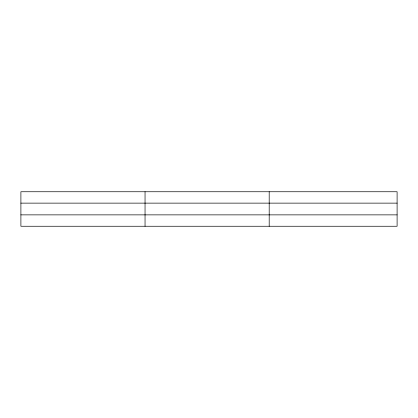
<?xml version="1.0" encoding="UTF-8"?>
<svg xmlns="http://www.w3.org/2000/svg" width="418" height="418" viewBox="0 0 418 418"><rect width="100%" height="100%" fill="white"/><g stroke="black" fill="none" stroke-linecap="round" stroke-linejoin="round"><path stroke-width="0.63" d="M145.046 226.253L145.046 191.747M269.192 226.253L269.192 191.747M397.1 214.868L397.1 226.253L20.9 226.253L20.9 191.747L397.1 191.747L397.1 214.868L20.9 214.868M20.9 203.132L397.1 203.132"/></g></svg>
